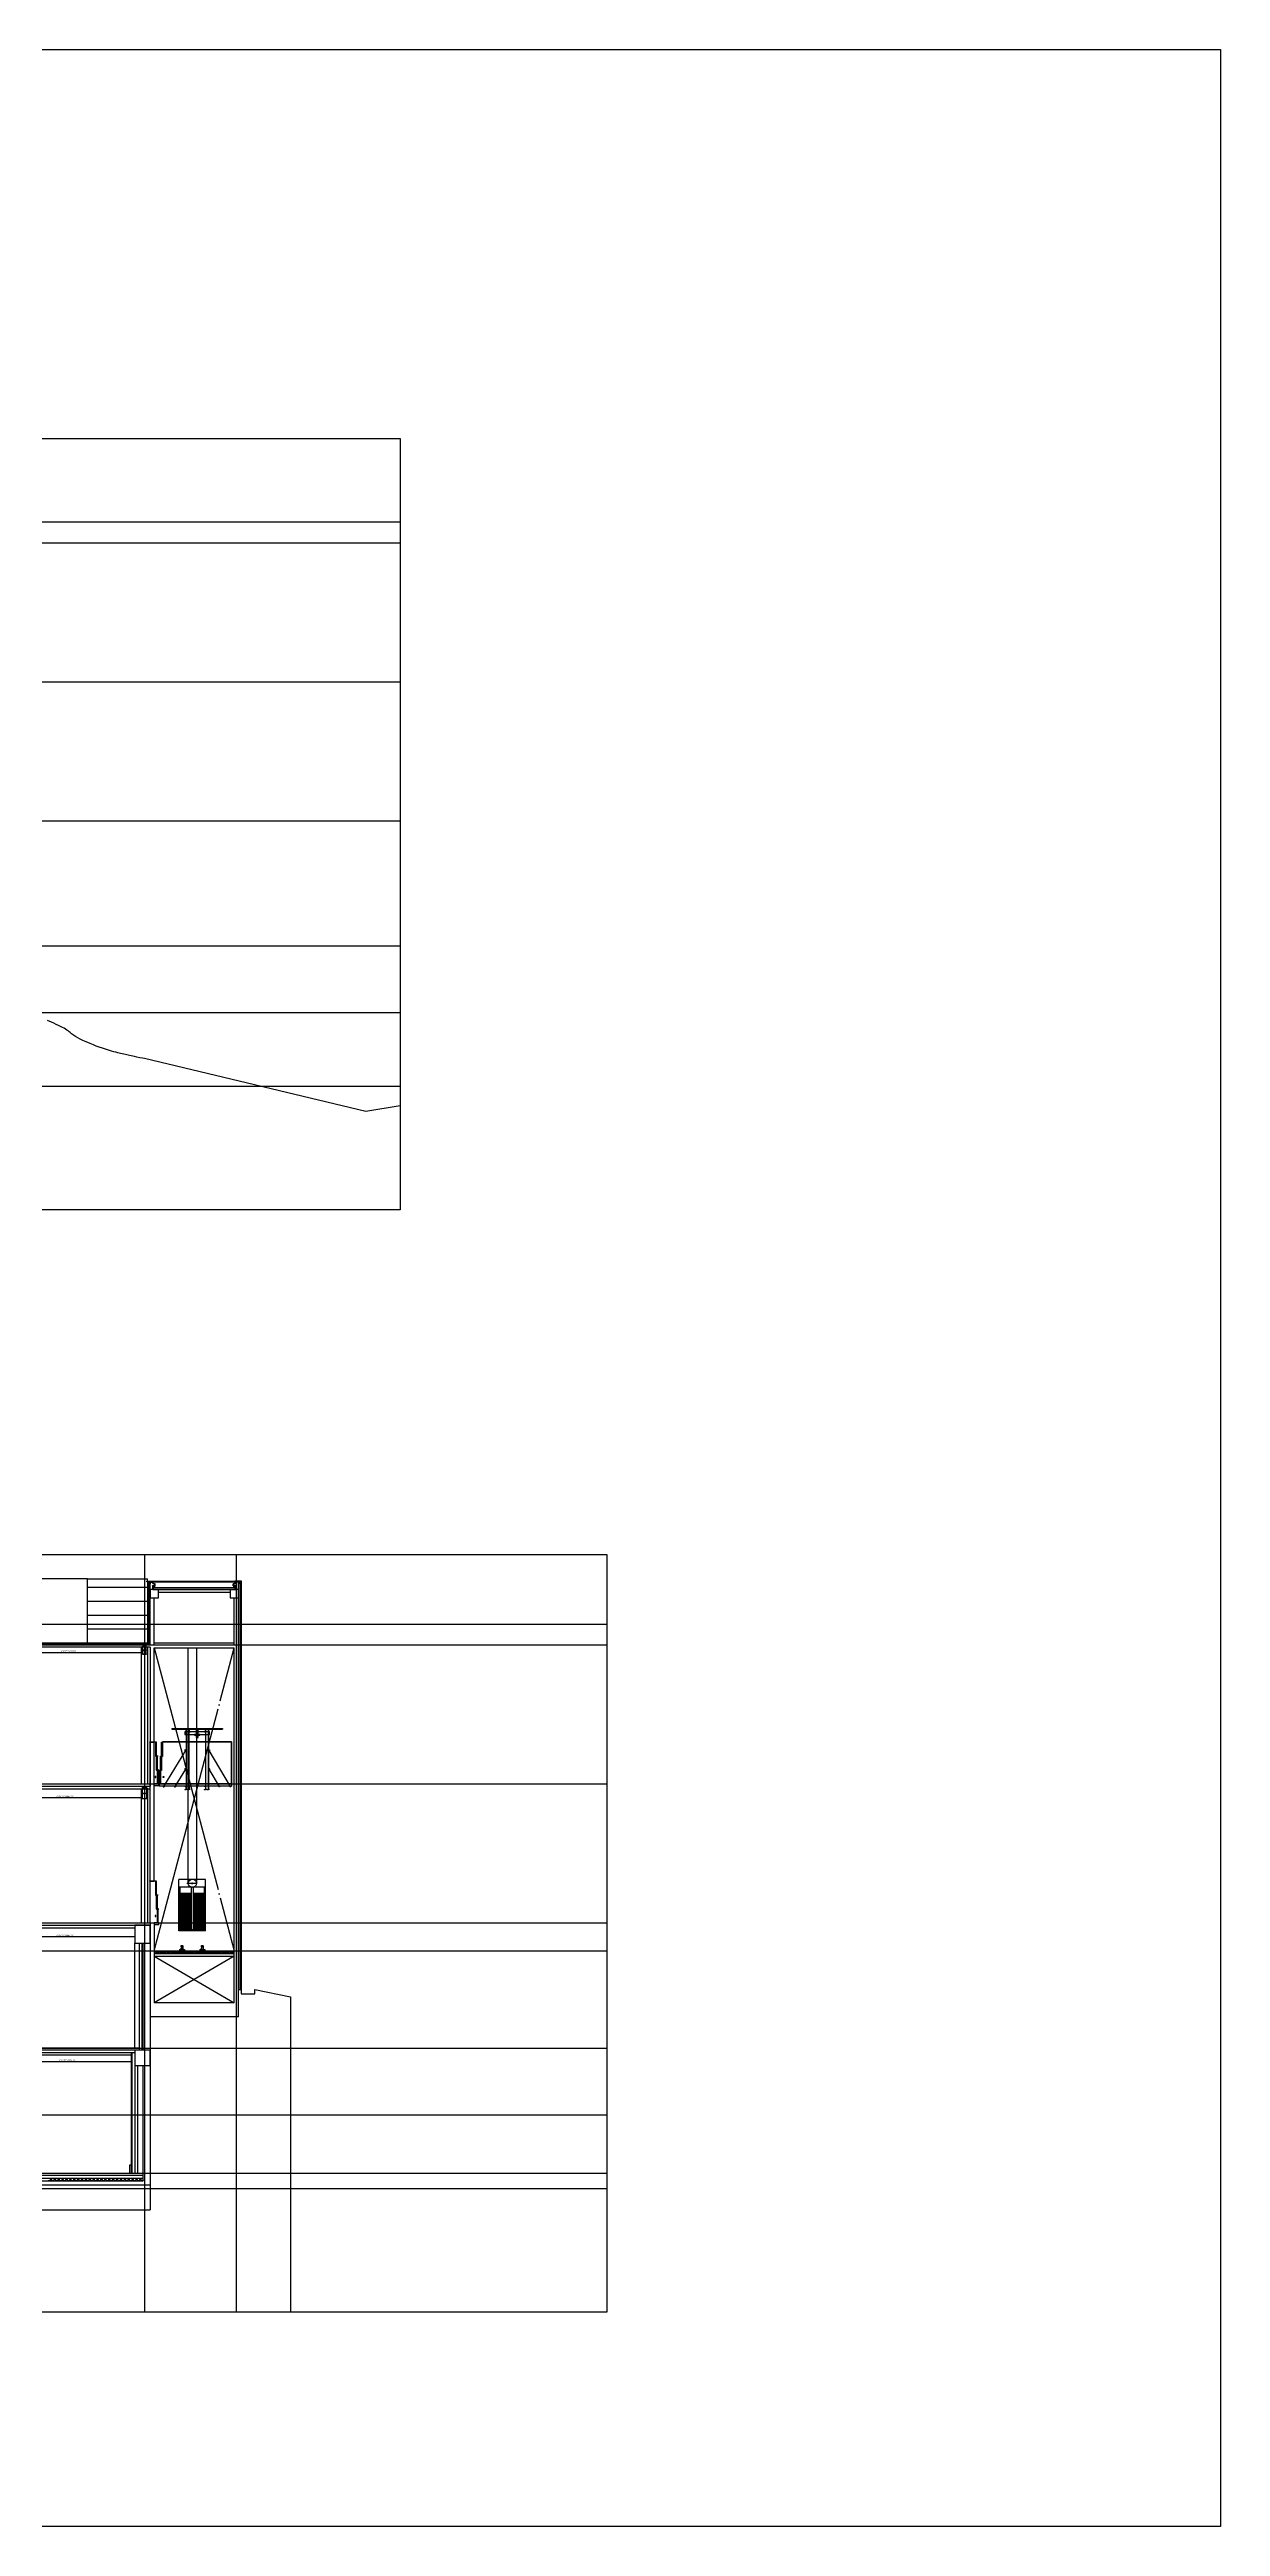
# Model space of a CAD drawing. Header units: millimetres. Extents: x -39468 to 212532, y -94717 to 83483.
# Drawn here: x 128282 to 212532, y -94717 to 83483 of the extents above; entities that cross this region are included whole.
import ezdxf
from ezdxf.enums import TextEntityAlignment as Align

# ---------------------------------------------------------------- set-up
doc = ezdxf.new("R2010")
doc.units = ezdxf.units.MM
doc.header["$LTSCALE"] = 300
doc.header["$MEASUREMENT"] = 0
for name, pattern in [('AF_xref_CORE 단면_REV_01$0$CEN', [62, 60, -1, 0, -1]), ('AF_xref_CORE 단면_REV_01$0$CENTER', [2, 1.25, -0.25, 0.25, -0.25]), ('HID', [2, 1.1, -0.9]), ('주단면도-1$0$CEN', [62, 60, -1, 0, -1]), ('주단면도-1$0$HID', [2, 1.1, -0.9]), ('주단면도-1$0$STD_CENTER', [66, 60, -2, 2, -2])]:
    doc.linetypes.add(name, pattern=pattern)
doc.layers.get('0').update_dxf_attribs({"linetype": 'CONTINUOUS'})
for name, color, linetype in [('##좌굴방지', 6, 'CONTINUOUS'), ('7FIN', 5, 'CONTINUOUS'), ('A-FLOR-ROOF-FIN', 6, 'CONTINUOUS'), ('A-ST-CONC', 2, 'CONTINUOUS'), ('A-WALL-MASN', 3, 'CONTINUOUS'), ('AA-FIN2', 6, 'CONTINUOUS'), ('AF_xref_CORE 단면_REV_01$0$CEN', 1, 'AF_xref_CORE 단면_REV_01$0$CEN'), ('AF_xref_CORE 단면_REV_01$0$EL6', 9, 'CONTINUOUS'), ('AF_xref_CORE 단면_REV_01$0$RCE', 1, 'AF_xref_CORE 단면_REV_01$0$CENTER'), ('AF_xref_CORE 단면_REV_01$0$STL', 7, 'CONTINUOUS'), ('BW', 3, 'CONTINUOUS'), ('ELC', 9, 'CONTINUOUS'), ('ELE8', 8, 'CONTINUOUS'), ('FIN', 5, 'CONTINUOUS'), ('FIN-4', 4, 'CONTINUOUS'), ('HH', 9, 'CONTINUOUS'), ('HID', 7, 'HID'), ('out-fin', 6, 'CONTINUOUS'), ('갈바륨 V-115', 141, 'CONTINUOUS'), ('저온단열', 160, 'CONTINUOUS'), ('주단면도-1$0$254', 254, 'CONTINUOUS'), ('주단면도-1$0$A-FIN-TYP1', 6, 'CONTINUOUS'), ('주단면도-1$0$A-FLOR-GW', 6, 'CONTINUOUS'), ('주단면도-1$0$A-FLOR-OPEN-BELO', 6, '주단면도-1$0$CEN'), ('주단면도-1$0$A-SECT-ELEV', 8, 'CONTINUOUS'), ('주단면도-1$0$A-ST-AXIS-CEN', 252, '주단면도-1$0$STD_CENTER'), ('주단면도-1$0$A-ST-CONC', 2, 'CONTINUOUS'), ('주단면도-1$0$A-WALL-MASN', 3, 'CONTINUOUS'), ('주단면도-1$0$HID', 7, '주단면도-1$0$HID'), ('주단면도-1$0$저온단열', 160, 'CONTINUOUS'), ('충돌방지대 IN', 4, 'CONTINUOUS')]:
    doc.layers.add(name, color=color, linetype=linetype)
doc.layers.add('A-ELEV-LIN2', color=7, linetype='CONTINUOUS', lineweight=25)
doc.layers.add('A-XXXX-NPLT', color=144, linetype='CONTINUOUS', lineweight=15, plot=False)
doc.layers.add('Defpoint', color=161, linetype='CONTINUOUS', plot=False)
doc.layers.add('주단면도-1$0$Defpoint', color=161, linetype='CONTINUOUS', plot=False)
doc.styles.get("Standard").update_dxf_attribs({"font": 'NanumGothicBold.ttf'})
doc.styles.add('맑은고딕', font='malgun.ttf')
pattern_1 = [(45, (-44581.6069, -4188.5902), (-0.25, 0.25), [])]
pattern_2 = [(45, (-39266.6069, -1604.5902), (-0.25, 0.25), [])]

# ---------------------------------------------------------------- blocks, each defined once
blk = doc.blocks.new('AF_xref_CORE 단면_REV_01$0$PU')
for p, q in [((41592, 33884), (41602, 33894)), ((41592, 33884), (41592, 33826)), ((41717, 33884), (41592, 33884)), ((41707, 33894), (41602, 33894)), ((41717, 33884), (41707, 33894)), ((41717, 33826), (41717, 33884)), ((41592, 33826), (41717, 33826)), ((41600, 33813), (41592, 33826)), ((41592, 33804), (41599, 33809)), ((41592, 33804), (41717, 33804)), ((41592, 33804), (41592, 33794)), ((41592, 33794), (41717, 33794)), ((41708, 33813), (41717, 33826)), ((41717, 33804), (41709, 33809)), ((41717, 33794), (41717, 33804))]:
    blk.add_line(p, q)
for centre, start, end in [((41598, 33811), 304.99202, 33.69007), ((41711, 33811), 146.30993, 235.00798)]:
    blk.add_arc(centre, 3, start, end)
blk = doc.blocks.new('G$C5E14AC80')
at = {"layer": 'AF_xref_CORE 단면_REV_01$0$EL6'}
for p, q in [((0, 100), (370, 100)), ((0, 100), (0, 0)), ((100, 165), (135, 165)), ((100, 10), (100, 165)), ((100, 10), (122, 10)), ((122, 97), (122, 0)), ((122, 97), (135, 97)), ((122, 71), (248, 71)), ((122, 71), (122, 65)), ((122, 65), (248, 65)), ((122, 65), (248, 65)), ((248, 65), (122, 65)), ((124, 0), (122, 0)), ((128, 53), (128, 5)), ((128, 10), (242, 10)), ((134, 59), (236, 59)), ((135, 363), (135, 71)), ((235, 363), (235, 71)), ((235, 165), (270, 165)), ((235, 97), (248, 97)), ((242, 53), (242, 5)), ((248, 0), (246, 0)), ((248, 97), (248, 0)), ((248, 71), (248, 65)), ((248, 10), (270, 10)), ((270, 10), (270, 165)), ((370, 100), (370, 0)), ((1459, 100), (1829, 100)), ((1459, 100), (1459, 0)), ((1559, 165), (1594, 165)), ((1559, 10), (1559, 165)), ((1559, 10), (1582, 10)), ((1582, 97), (1594, 97)), ((1582, 97), (1582, 0)), ((1582, 71), (1582, 65)), ((1582, 71), (1707, 71)), ((1707, 65), (1582, 65)), ((1582, 65), (1707, 65)), ((1582, 65), (1707, 65)), ((1583, 0), (1582, 0)), ((1588, 53), (1588, 5)), ((1588, 10), (1701, 10)), ((1594, 363), (1594, 71)), ((1594, 59), (1695, 59)), ((1694, 363), (1694, 71)), ((1694, 165), (1729, 165)), ((1694, 97), (1707, 97)), ((1701, 53), (1701, 5)), ((1707, 0), (1706, 0)), ((1707, 97), (1707, 0)), ((1707, 71), (1707, 65)), ((1707, 10), (1729, 10)), ((1729, 10), (1729, 165)), ((1829, 100), (1829, 0))]:
    blk.add_line(p, q, dxfattribs=at)
for centre, radius, start, end in [((124, 5), 5, 270, 0), ((134, 53), 6, 90, 180), ((236, 53), 6, 0, 90), ((246, 5), 5, 180, 270), ((1583, 5), 5, 270, 0), ((1594, 53), 6, 90, 180), ((1695, 53), 6, 0, 90), ((1706, 5), 5, 180, 270)]:
    blk.add_arc(centre, radius, start, end, dxfattribs=at)
at = {"layer": 'AF_xref_CORE 단면_REV_01$0$EL6', "xscale": -1}
for p in [(41839, -33525), (43298, -33525)]:
    blk.add_blockref('AF_xref_CORE 단면_REV_01$0$PU', p, dxfattribs=at)
blk = doc.blocks.new('G$CF1F411F2')
at = {"layer": 'AF_xref_CORE 단면_REV_01$0$EL6', "linetype": 'Continuous', "ltscale": 3}
for p, q in [((668, 3425), (668, 20376)), ((1268, 20376), (1268, 3425))]:
    blk.add_line(p, q, dxfattribs=at)
at = {"layer": 'AF_xref_CORE 단면_REV_01$0$EL6'}
for p, q in [((0, 0), (0, 3700)), ((1921, 3700), (0, 3700)), ((1921, 0), (1921, 3700)), ((968, 3150), (0, 3150)), ((75, 75), (75, 3150)), ((893, 2695), (75, 2695)), ((893, 2615), (75, 2615)), ((893, 2615), (75, 2615)), ((893, 2535), (75, 2535)), ((893, 2455), (75, 2455)), ((893, 2375), (75, 2375)), ((893, 2295), (75, 2295)), ((893, 2215), (75, 2215)), ((893, 2215), (75, 2215)), ((893, 2135), (75, 2135)), ((893, 2055), (75, 2055)), ((893, 1975), (75, 1975)), ((893, 1895), (75, 1895)), ((893, 1815), (75, 1815)), ((893, 1815), (75, 1815)), ((893, 75), (893, 3150)), ((1921, 3150), (968, 3150)), ((1043, 75), (1043, 3150)), ((1846, 2695), (1043, 2695)), ((1846, 2615), (1043, 2615)), ((1846, 2615), (1043, 2615)), ((1846, 2535), (1043, 2535)), ((1846, 2455), (1043, 2455)), ((1846, 2375), (1043, 2375)), ((1846, 2295), (1043, 2295)), ((1846, 2215), (1043, 2215)), ((1846, 2215), (1043, 2215)), ((1846, 2135), (1043, 2135)), ((1846, 2055), (1043, 2055)), ((1846, 1975), (1043, 1975)), ((1846, 1895), (1043, 1895)), ((1846, 1815), (1043, 1815)), ((1846, 1815), (1043, 1815)), ((1846, 75), (1846, 3150)), ((968, 75), (0, 75)), ((968, 0), (0, 0)), ((893, 1735), (75, 1735)), ((893, 1655), (75, 1655)), ((893, 1575), (75, 1575)), ((893, 1495), (75, 1495)), ((893, 1495), (75, 1495)), ((893, 1415), (75, 1415)), ((893, 1335), (75, 1335)), ((893, 1255), (75, 1255)), ((893, 1175), (75, 1175)), ((893, 1095), (75, 1095)), ((893, 1095), (75, 1095)), ((893, 1015), (75, 1015)), ((893, 935), (75, 935)), ((893, 855), (75, 855)), ((893, 775), (75, 775)), ((893, 715), (75, 715)), ((893, 635), (75, 635)), ((893, 555), (75, 555)), ((893, 555), (75, 555)), ((893, 475), (75, 475)), ((893, 395), (75, 395)), ((893, 315), (75, 315)), ((893, 235), (75, 235)), ((893, 155), (75, 155)), ((1921, 75), (968, 75)), ((1921, 0), (968, 0)), ((1846, 1735), (1043, 1735)), ((1846, 1655), (1043, 1655)), ((1846, 1575), (1043, 1575)), ((1846, 1495), (1043, 1495)), ((1846, 1415), (1043, 1415)), ((1846, 1415), (1043, 1415)), ((1846, 1335), (1043, 1335)), ((1846, 1255), (1043, 1255)), ((1846, 1175), (1043, 1175)), ((1846, 1095), (1043, 1095)), ((1846, 1015), (1043, 1015)), ((1846, 1015), (1043, 1015)), ((1846, 935), (1043, 935)), ((1846, 855), (1043, 855)), ((1846, 775), (1043, 775)), ((1846, 715), (1043, 715)), ((1846, 635), (1043, 635)), ((1846, 555), (1043, 555)), ((1846, 555), (1043, 555)), ((1846, 475), (1043, 475)), ((1846, 395), (1043, 395)), ((1846, 315), (1043, 315)), ((1846, 235), (1043, 235)), ((1846, 155), (1043, 155))]:
    blk.add_line(p, q, dxfattribs=at)
at = {"layer": 'AF_xref_CORE 단면_REV_01$0$EL6', "ltscale": 100}
blk.add_line((1318, 3425), (578, 3425), dxfattribs=at)
blk.add_line((1318, 3425), (578, 3425), dxfattribs=at)
at = {"layer": 'AF_xref_CORE 단면_REV_01$0$EL6'}
for centre, radius in [((968, 3425), 300), ((948, 3425), 42.5)]:
    blk.add_circle(centre, radius, dxfattribs=at)
blk = doc.blocks.new('AF_xref_CORE 단면_REV_01$0$면화물용ELEV._입')
at = {"layer": 'AF_xref_CORE 단면_REV_01$0$EL6'}
for p, q in [((-4866, 4150), (-1213, 4150)), ((-4866, 4150), (-4866, 4100)), ((-4866, 4100), (-1213, 4100)), ((-3835, 4100), (-3835, -250)), ((-3829, 4100), (-3829, -250)), ((-3631, 4100), (-3631, -250)), ((-3625, 4100), (-3625, -250)), ((-2435, 4100), (-2435, -250)), ((-2429, 4100), (-2429, -250)), ((-2231, 4100), (-2231, -250)), ((-2225, 4100), (-2225, -250)), ((-1213, 4150), (-1213, 4100)), ((-5608, 2129), (-5530, 2129)), ((-5608, 2129), (-5608, 1125)), ((-566, 3180), (-5530, 3180)), ((-5530, 3180), (-5530, 2129)), ((-596, 3150), (-5530, 3150)), ((-3875, 2558), (-5449, -35)), ((-3900, 2608), (-3910, 2598)), ((-3910, 2598), (-3910, 2518)), ((-3910, 2518), (-3900, 2508)), ((-3900, 2608), (-3835, 2608)), ((-3900, 2508), (-3835, 2508)), ((-3893, 2558), (-3857, 2558)), ((-3875, 2577), (-3875, 2537)), ((-2160, 2608), (-2225, 2608)), ((-2160, 2508), (-2225, 2508)), ((-2167, 2558), (-2203, 2558)), ((-2185, 2577), (-2185, 2537)), ((-2185, 2557), (-648, -35)), ((-2160, 2608), (-2150, 2598)), ((-2150, 2518), (-2160, 2508)), ((-2150, 2598), (-2150, 2518)), ((-596, 3180), (-596, 150)), ((-566, 3180), (-566, 0)), ((-566, 150), (-5760, 150)), ((-5760, 150), (-5760, 0)), ((-5760, 150), (-5760, 0)), ((-566, 0), (-5760, 0)), ((-5671, 1125), (-5671, 150)), ((-5608, 1125), (-5671, 1125)), ((-5480, 0), (-5480, -60)), ((-5416, 0), (-5416, -60)), ((-4666, 0), (-4666, -60)), ((-3875, 1207), (-4635, -35)), ((-4602, 0), (-4602, -60)), ((-3925, 0), (-3835, 0)), ((-3925, 0), (-3925, -2)), ((-3900, 1258), (-3910, 1248)), ((-3910, 1248), (-3910, 1168)), ((-3910, 1168), (-3900, 1158)), ((-3900, 1258), (-3835, 1258)), ((-3900, 1158), (-3835, 1158)), ((-3893, 1208), (-3857, 1208)), ((-3875, 1227), (-3875, 1187)), ((-3835, 0), (-3835, -250)), ((-3625, 0), (-3625, -250)), ((-3535, 0), (-3625, 0)), ((-3535, 0), (-3535, -2)), ((-2160, 1258), (-2225, 1258)), ((-2160, 1158), (-2225, 1158)), ((-2167, 1208), (-2203, 1208)), ((-2185, 1227), (-2185, 1187)), ((-2185, 1208), (-1448, -35)), ((-2160, 1258), (-2150, 1248)), ((-2150, 1168), (-2160, 1158)), ((-2150, 1248), (-2150, 1168)), ((-1481, 0), (-1481, -60)), ((-1417, 0), (-1417, -60)), ((-681, 0), (-681, -60)), ((-617, 0), (-617, -60)), ((-5480, -60), (-5416, -60)), ((-5469, -35), (-5432, -35)), ((-5449, -14), (-5449, -50)), ((-4666, -60), (-4602, -60)), ((-4655, -35), (-4618, -35)), ((-4635, -14), (-4635, -50)), ((-3925, -248), (-3925, -250)), ((-3925, -250), (-3835, -250)), ((-3920, -8), (-3855, -13)), ((-3920, -242), (-3855, -237)), ((-3844, -25), (-3844, -225)), ((-3730, -250), (-3835, -250)), ((-3730, -250), (-3625, -250)), ((-3535, -250), (-3625, -250)), ((-3615, -25), (-3615, -225)), ((-3540, -8), (-3605, -13)), ((-3540, -242), (-3605, -237)), ((-3535, -248), (-3535, -250)), ((-2525, 0), (-2435, 0)), ((-2525, 0), (-2525, -2)), ((-2525, -248), (-2525, -250)), ((-2525, -250), (-2435, -250)), ((-2520, -8), (-2455, -13)), ((-2520, -242), (-2455, -237)), ((-2444, -25), (-2444, -225)), ((-2435, 0), (-2435, -250)), ((-2330, -250), (-2435, -250)), ((-2330, -250), (-2225, -250)), ((-2225, 0), (-2225, -250)), ((-2135, 0), (-2225, 0)), ((-2135, -250), (-2225, -250)), ((-2215, -25), (-2215, -225)), ((-2140, -8), (-2205, -13)), ((-2140, -242), (-2205, -237)), ((-2135, 0), (-2135, -2)), ((-2135, -248), (-2135, -250)), ((-1417, -60), (-1481, -60)), ((-1428, -35), (-1465, -35)), ((-1448, -14), (-1448, -50)), ((-617, -60), (-681, -60)), ((-628, -35), (-665, -35)), ((-648, -14), (-648, -50))]:
    blk.add_line(p, q, dxfattribs=at)
for points in [[(-3915, 3900), (-3835, 3900), (-3835, 4100), (-3915, 4100), (-3915, 4098, 0.3888787), (-3910, 4092), (-3855, 4087, -0.3888787), (-3844, 4075), (-3844, 3925, -0.3888787), (-3855, 3913), (-3910, 3908, 0.3888787), (-3915, 3902)], [(-3545, 3900), (-3625, 3900), (-3625, 4100), (-3545, 4100), (-3545, 4098, -0.3888787), (-3550, 4092), (-3605, 4087, 0.3888787), (-3615, 4075), (-3615, 3925, 0.3888787), (-3605, 3913), (-3550, 3908, -0.3888787), (-3545, 3902)], [(-2515, 3900), (-2435, 3900), (-2435, 4100), (-2515, 4100), (-2515, 4098, 0.3888787), (-2510, 4092), (-2455, 4087, -0.3888787), (-2444, 4075), (-2444, 3925, -0.3888787), (-2455, 3913), (-2510, 3908, 0.3888787), (-2515, 3902)], [(-2145, 3900), (-2225, 3900), (-2225, 4100), (-2145, 4100), (-2145, 4098, -0.3888787), (-2150, 4092), (-2205, 4087, 0.3888787), (-2215, 4075), (-2215, 3925, 0.3888787), (-2205, 3913), (-2150, 3908, -0.3888787), (-2145, 3902)]]:
    blk.add_lwpolyline(points, format="xyb", close=True, dxfattribs=at)
for points in [[(-3915, 3900), (-3915, 3700), (-2145, 3700), (-2145, 3900)], [(-3217, 3700), (-3217, 3671), (-2847, 3671), (-2847, 3700)], [(-3105, 4020), (-3105, 3480), (-2955, 3480), (-2955, 4020)], [(-5618, 2139), (-5618, 1135), (-5668, 1135), (-5668, 2139)], [(-5540, 3160), (-5540, 2139), (-5590, 2139), (-5590, 3160)], [(-5681, 1145), (-5681, 170), (-5731, 170), (-5731, 1145)], [(-5434, 685), (-5434, 615), (-5478, 615), (-5478, 685)]]:
    blk.add_lwpolyline(points, close=True, dxfattribs=at)
for centre, radius, start, end in [((-3919, -2), 6, 180, 265), ((-3919, -248), 6, 95, 180), ((-3856, -25), 12, 0, 85), ((-3856, -225), 12, 275, 0), ((-3603, -25), 12, 95, 180), ((-3603, -225), 12, 180, 265), ((-3541, -2), 6, 275, 0), ((-3541, -248), 6, 0, 85), ((-2519, -2), 6, 180, 265), ((-2519, -248), 6, 95, 180), ((-2456, -25), 12, 0, 85), ((-2456, -225), 12, 275, 0), ((-2203, -25), 12, 95, 180), ((-2203, -225), 12, 180, 265), ((-2141, -2), 6, 275, 0), ((-2141, -248), 6, 0, 85)]:
    blk.add_arc(centre, radius, start, end, dxfattribs=at)
blk = doc.blocks.new('AF_xref_CORE 단면_REV_01$0$화물용ELEV.DOOR')
at = {"layer": 'AF_xref_CORE 단면_REV_01$0$CEN'}
for p, q in [((-579, -800), (-381, -800)), ((-620, -1800), (-423, -1800))]:
    blk.add_line(p, q, dxfattribs=at)
at = {"layer": 'AF_xref_CORE 단면_REV_01$0$EL6'}
blk.add_lwpolyline([(-371, -2266), (-371, -2335), (-415, -2335), (-415, -2266)], close=True, dxfattribs=at)
at = {"layer": 'AF_xref_CORE 단면_REV_01$0$STL'}
for p, q in [((-460, -812), (-460, 210)), ((-460, 210), (-408, 210)), ((-408, -812), (-408, 210)), ((-400, 230), (-400, 200)), ((-360, 230), (-400, 230)), ((-400, 200), (20, 200)), ((-400, -822), (-400, 200)), ((-20, 230), (20, 230)), ((20, 200), (20, 230)), ((20, 200), (20, -2800)), ((-520, -1816), (-520, -775)), ((-468, -775), (-520, -775)), ((-468, -1816), (-468, -775)), ((-460, -812), (-408, -812)), ((-460, -822), (-460, -1825)), ((-460, -822), (-400, -822)), ((-620, -2800), (-300, -2800)), ((-620, -2925), (-620, -2800)), ((-620, -2925), (-300, -2925)), ((-580, -2800), (-580, -1785)), ((-580, -1785), (-528, -1785)), ((-528, -2800), (-528, -1785)), ((-520, -1816), (-468, -1816)), ((-520, -1825), (-520, -2800)), ((-520, -1825), (-460, -1825))]:
    blk.add_line(p, q, dxfattribs=at)
blk = doc.blocks.new('G$C14E84735')
h = blk.add_hatch()
h.set_pattern_fill('ANSI31', color=252, scale=0.1, angle=45, style=0)
h.set_pattern_definition(pattern_1)
h.paths.add_polyline_path([(84, 701), (84, 751), (90, 751), (90, 701)])
h = blk.add_hatch()
h.set_pattern_fill('ANSI31', color=252, scale=0.1, angle=45, style=0)
h.set_pattern_definition(pattern_1)
h.paths.add_polyline_path([(219, 816), (269, 816), (269, 810), (219, 810)])
h = blk.add_hatch()
h.set_pattern_fill('ANSI31', color=252, scale=0.1, angle=45, style=0)
h.set_pattern_definition(pattern_1)
h.paths.add_polyline_path([(404, 701), (404, 751), (398, 751), (398, 701)])
at = {"layer": '##좌굴방지'}
for points in [[(398, 362), (90, 362), (90, 356), (150, 356), (150, 362)], [(98, 362), (98, 402), (390, 402), (390, 362)], [(398, 362), (398, 356), (338, 356), (338, 362)]]:
    blk.add_lwpolyline(points, dxfattribs=at)
at = {"color": 2, "linetype": 'Continuous'}
for p, q in [((0, 706), (72, 706)), ((0, 706), (0, 700)), ((0, 700), (72, 700)), ((84, 701), (84, 795)), ((84, 701), (90, 701)), ((84, 24), (84, 688)), ((90, 701), (90, 795)), ((90, 24), (90, 688)), ((102, 12), (164, 12)), ((102, 6), (164, 6)), ((105, 816), (383, 816)), ((105, 810), (383, 810)), ((164, 6), (164, 12)), ((386, 12), (324, 12)), ((324, 6), (324, 12)), ((386, 6), (324, 6)), ((398, 701), (398, 795)), ((404, 701), (398, 701)), ((398, 24), (398, 688)), ((404, 701), (404, 795)), ((404, 24), (404, 688)), ((488, 706), (416, 706)), ((488, 700), (416, 700)), ((488, 706), (488, 700))]:
    blk.add_line(p, q, dxfattribs=at)
at = {"color": 3, "linetype": 'Continuous'}
for p, q in [((69, 6), (419, 6)), ((69, 6), (69, 0)), ((69, 0), (419, 0)), ((109, 816), (109, 841)), ((109, 841), (379, 841)), ((109, 816), (379, 816)), ((379, 816), (379, 841)), ((419, 6), (419, 0))]:
    blk.add_line(p, q, dxfattribs=at)
at = {"color": 2, "linetype": 'Continuous'}
for centre, radius, start, end in [((72, 688), 18, 0, 90), ((72, 688), 12, 0, 90), ((105, 795), 21, 90, 180), ((102, 24), 18, 180, 270), ((105, 795), 15, 90, 180), ((102, 24), 12, 180, 270), ((383, 795), 21, 0, 90), ((383, 795), 15, 0, 90), ((386, 24), 18, 270, 0), ((386, 24), 12, 270, 0), ((416, 688), 18, 90, 180), ((416, 688), 12, 90, 180)]:
    blk.add_arc(centre, radius, start, end, dxfattribs=at)
at = {"layer": 'Defpoint', "linetype": 'Continuous'}
for s, p in [('AG12 (3,4)', (102, 79)), ('320 X 906', (102, 39))]:
    blk.add_text(s, height=30, dxfattribs=at).set_placement(p, align=Align.MIDDLE_LEFT)
blk = doc.blocks.new('G$C0162B642')
h = blk.add_hatch()
h.set_pattern_fill('ANSI31', color=252, scale=0.1, angle=45, style=0)
h.set_pattern_definition(pattern_2)
h.paths.add_polyline_path([(74, 500), (74, 535), (80, 535), (80, 500)])
h = blk.add_hatch()
h.set_pattern_fill('ANSI31', color=252, scale=0.1, angle=45, style=0)
h.set_pattern_definition(pattern_2)
h.paths.add_polyline_path([(174, 581), (224, 581), (224, 575), (174, 575)])
h = blk.add_hatch()
h.set_pattern_fill('ANSI31', color=252, scale=0.1, angle=45, style=0)
h.set_pattern_definition(pattern_2)
h.paths.add_polyline_path([(324, 500), (324, 535), (318, 535), (318, 500)])
at = {"layer": '##좌굴방지'}
for points in [[(318, 259), (80, 259), (80, 253), (140, 253), (140, 259)], [(88, 259), (88, 299), (310, 299), (310, 259)], [(318, 259), (318, 253), (258, 253), (258, 259)]]:
    blk.add_lwpolyline(points, dxfattribs=at)
at = {"color": 2, "linetype": 'Continuous'}
for p, q in [((0, 506), (60, 506)), ((0, 506), (0, 500)), ((0, 500), (60, 500)), ((74, 500), (74, 560)), ((74, 500), (80, 500)), ((74, 26), (74, 486)), ((80, 500), (80, 560)), ((80, 26), (80, 486)), ((94, 12), (154, 12)), ((94, 6), (154, 6)), ((95, 581), (303, 581)), ((95, 575), (303, 575)), ((154, 6), (154, 12)), ((304, 12), (244, 12)), ((244, 6), (244, 12)), ((304, 6), (244, 6)), ((318, 500), (318, 560)), ((324, 500), (318, 500)), ((318, 26), (318, 486)), ((324, 500), (324, 560)), ((324, 26), (324, 486)), ((398, 506), (338, 506)), ((398, 500), (338, 500)), ((398, 506), (398, 500))]:
    blk.add_line(p, q, dxfattribs=at)
at = {"color": 3, "linetype": 'Continuous'}
for p, q in [((59, 6), (339, 6)), ((59, 6), (59, 0)), ((59, 0), (339, 0)), ((99, 581), (99, 590)), ((99, 590), (299, 590)), ((99, 581), (299, 581)), ((299, 581), (299, 590)), ((339, 6), (339, 0))]:
    blk.add_line(p, q, dxfattribs=at)
at = {"color": 2, "linetype": 'Continuous'}
for centre, radius, start, end in [((60, 486), 20, 0, 90), ((60, 486), 14, 0, 90), ((95, 560), 21, 90, 180), ((94, 26), 20, 180, 270), ((95, 560), 15, 90, 180), ((94, 26), 14, 180, 270), ((303, 560), 21, 0, 90), ((303, 560), 15, 0, 90), ((304, 26), 20, 270, 0), ((304, 26), 14, 270, 0), ((338, 486), 20, 90, 180), ((338, 486), 14, 90, 180)]:
    blk.add_arc(centre, radius, start, end, dxfattribs=at)
at = {"layer": 'Defpoint', "linetype": 'Continuous'}
for s, p in [('AG12 (R)', (94, 81)), ('250 X 656', (94, 41))]:
    blk.add_text(s, height=30, dxfattribs=at).set_placement(p, align=Align.MIDDLE_LEFT)

msp = doc.modelspace()

# ---------------------------------------------------------------- hatches: boundary and pattern name
at = {"layer": 'HH'}
h = msp.add_hatch(dxfattribs=at)
h.set_pattern_fill('ANSI37', color=256, scale=100, style=0)
h.set_pattern_definition([(45, (226071.793, -41539.456), (-8.8388348, 8.8388348), []), (135, (226071.793, -41539.456), (-8.8388348, -8.8388348), [])])
h.paths.add_polyline_path([(135718, -27017), (135685, -27017), (135685, -27043), (135718, -27076)])
h = msp.add_hatch(dxfattribs=at)
h.set_pattern_fill('ANSI37', color=256, scale=100, angle=180, style=0)
h.set_pattern_definition([(45, (229021.793, -41539.456), (-8.8388348, 8.8388348), []), (135, (229021.793, -41539.456), (-8.8388348, -8.8388348), [])])
h.paths.add_polyline_path([(141672, -27017), (141705, -27017), (141705, -27043), (141672, -27076)])

# ---------------------------------------------------------------- linework, layer by layer
for p, q in [((134891, -41298, 103000), (134891, -31448, 103000)), ((135349, -41298, 103000), (135349, -31448, 103000)), ((134891, -51298), (134891, -41648)), ((135349, -51298), (135349, -41648)), ((145628, -56607), (145628, -79298))]:
    msp.add_line(p, q)
msp.add_lwpolyline([(141870, -56098), (142070, -56098), (142070, -56398), (143045, -56398), (143045, -56098), (145628, -56607)])
at = {"layer": '7FIN'}
for points in [[(141254, -53378), (141161, -53378), (141122, -53493), (141014, -53493), (140975, -53378), (140881, -53378), (140842, -53493), (140734, -53493), (140695, -53378), (140601, -53378), (140562, -53493), (140454, -53493), (140415, -53378), (140321, -53378), (140282, -53493), (140174, -53493), (140135, -53378), (140041, -53378), (140002, -53493), (139894, -53493), (139855, -53378), (139761, -53378), (139722, -53493), (139614, -53493), (139575, -53378), (139481, -53378), (139442, -53493), (139334, -53493), (139295, -53378), (139201, -53378), (139162, -53493), (139054, -53493), (139015, -53378), (138921, -53378), (138882, -53493), (138774, -53493), (138735, -53378), (138641, -53378), (138602, -53493), (138494, -53493), (138455, -53378), (138361, -53378), (138322, -53493), (138214, -53493), (138175, -53378), (138081, -53378), (138042, -53493), (137934, -53493), (137895, -53378), (137801, -53378), (137762, -53493), (137654, -53493), (137615, -53378), (137521, -53378), (137482, -53493), (137374, -53493), (137335, -53378), (137241, -53378), (137202, -53493), (137094, -53493), (137055, -53378), (136961, -53378), (136922, -53493), (136814, -53493), (136775, -53378), (136681, -53378), (136642, -53493), (136534, -53493), (136495, -53378), (136401, -53378), (136362, -53493), (136254, -53493), (136215, -53378), (136121, -53378), (136082, -53493), (135974, -53493), (135935, -53378), (135841, -53378), (135820, -53440)], [(141254, -53383), (141165, -53383), (141126, -53498), (141010, -53498), (140971, -53383), (140885, -53383), (140846, -53498), (140730, -53498), (140691, -53383), (140605, -53383), (140566, -53498), (140450, -53498), (140411, -53383), (140325, -53383), (140286, -53498), (140170, -53498), (140131, -53383), (140045, -53383), (140006, -53498), (139890, -53498), (139851, -53383), (139765, -53383), (139726, -53498), (139610, -53498), (139571, -53383), (139485, -53383), (139446, -53498), (139330, -53498), (139291, -53383), (139205, -53383), (139166, -53498), (139050, -53498), (139011, -53383), (138925, -53383), (138886, -53498), (138770, -53498), (138731, -53383), (138645, -53383), (138606, -53498), (138490, -53498), (138451, -53383), (138365, -53383), (138326, -53498), (138210, -53498), (138171, -53383), (138085, -53383), (138046, -53498), (137930, -53498), (137891, -53383), (137805, -53383), (137766, -53498), (137650, -53498), (137611, -53383), (137525, -53383), (137486, -53498), (137370, -53498), (137331, -53383), (137245, -53383), (137206, -53498), (137090, -53498), (137051, -53383), (136965, -53383), (136926, -53498), (136810, -53498), (136771, -53383), (136685, -53383), (136646, -53498), (136530, -53498), (136491, -53383), (136405, -53383), (136366, -53498), (136250, -53498), (136211, -53383), (136125, -53383), (136086, -53498), (135970, -53498), (135931, -53383), (135845, -53383), (135820, -53456)], [(141570, -53481), (141535, -53378), (141441, -53378), (141402, -53493), (141294, -53493), (141255, -53378), (141161, -53378), (141120, -53498)], [(141570, -53498), (141531, -53383), (141445, -53383), (141406, -53498), (141290, -53498), (141251, -53383), (141165, -53383), (141126, -53498)], [(135020, -69848), (134905, -69848), (134865, -69733), (134780, -69733), (134740, -69848), (134625, -69848), (134585, -69733), (134500, -69733), (134460, -69848), (134345, -69848), (134305, -69733), (134220, -69733), (134180, -69848), (134065, -69848), (134025, -69733), (133940, -69733), (133900, -69848), (133785, -69848), (133745, -69733), (133660, -69733), (133620, -69848), (133505, -69848), (133465, -69733), (133380, -69733), (133340, -69848), (133225, -69848), (133185, -69733), (133100, -69733), (133060, -69848), (132945, -69848), (132905, -69733), (132820, -69733), (132780, -69848), (132665, -69848), (132625, -69733), (132540, -69733), (132500, -69848), (132385, -69848), (132345, -69733), (132260, -69733), (132220, -69848), (132105, -69848), (132065, -69733), (131980, -69733), (131940, -69848), (131825, -69848), (131785, -69733), (131700, -69733), (131660, -69848), (131545, -69848), (131505, -69733), (131420, -69733), (131380, -69848), (131265, -69848), (131225, -69733), (131140, -69733), (131100, -69848), (130985, -69848), (130945, -69733), (130860, -69733), (130820, -69848), (130705, -69848), (130665, -69733), (130580, -69733), (130540, -69848), (130425, -69848), (130385, -69733), (130300, -69733), (130260, -69848), (130145, -69848), (130105, -69733), (130020, -69733), (129980, -69848), (129865, -69848), (129825, -69733), (129740, -69733), (129700, -69848), (129585, -69848), (129545, -69733), (129460, -69733), (129420, -69848), (129305, -69848), (129265, -69733), (129180, -69733), (129140, -69848), (129025, -69848), (128985, -69733), (128900, -69733), (128860, -69848), (128745, -69848), (128705, -69733), (128620, -69733), (128580, -69848), (128465, -69848), (128425, -69733), (128340, -69733), (128300, -69848), (128185, -69848)], [(135020, -69832), (135016, -69843), (134909, -69843), (134869, -69728), (134776, -69728), (134736, -69843), (134629, -69843), (134589, -69728), (134496, -69728), (134456, -69843), (134349, -69843), (134309, -69728), (134216, -69728), (134176, -69843), (134069, -69843), (134029, -69728), (133936, -69728), (133896, -69843), (133789, -69843), (133749, -69728), (133656, -69728), (133616, -69843), (133509, -69843), (133469, -69728), (133376, -69728), (133336, -69843), (133229, -69843), (133189, -69728), (133096, -69728), (133056, -69843), (132949, -69843), (132909, -69728), (132816, -69728), (132776, -69843), (132669, -69843), (132629, -69728), (132536, -69728), (132496, -69843), (132389, -69843), (132349, -69728), (132256, -69728), (132216, -69843), (132109, -69843), (132069, -69728), (131976, -69728), (131936, -69843), (131829, -69843), (131789, -69728), (131696, -69728), (131656, -69843), (131549, -69843), (131509, -69728), (131416, -69728), (131376, -69843), (131269, -69843), (131229, -69728), (131136, -69728), (131096, -69843), (130989, -69843), (130949, -69728), (130856, -69728), (130816, -69843), (130709, -69843), (130669, -69728), (130576, -69728), (130536, -69843), (130429, -69843), (130389, -69728), (130296, -69728), (130256, -69843), (130149, -69843), (130109, -69728), (130016, -69728), (129976, -69843), (129869, -69843), (129829, -69728), (129736, -69728), (129696, -69843), (129589, -69843), (129549, -69728), (129456, -69728), (129416, -69843), (129309, -69843), (129269, -69728), (129176, -69728), (129136, -69843), (129029, -69843), (128989, -69728), (128896, -69728), (128856, -69843), (128749, -69843), (128709, -69728), (128616, -69728), (128576, -69843), (128469, -69843), (128429, -69728), (128336, -69728), (128296, -69843), (128189, -69843)]]:
    msp.add_lwpolyline(points, dxfattribs=at)
at = {"layer": 'A-ELEV-LIN2'}
for p, q in [((124374, -31848), (134891, -31848)), ((134891, -42298, 103000), (124399, -42298, 103000)), ((134420, -52298, 103000), (124424, -52298, 103000)), ((134420, -60298), (134420, -52748)), ((134170, -61298, 103000), (124609, -61298, 103000)), ((134170, -69298), (134170, -60648))]:
    msp.add_line(p, q, dxfattribs=at)
at = {"layer": 'A-FLOR-ROOF-FIN'}
for p, q in [((135740, -27265), (135740, -27167)), ((135740, -27168), (141650, -27168)), ((135740, -27265), (135740, -27168)), ((135764, -27288), (135740, -27265)), ((135764, -27288), (141627, -27288)), ((141627, -27288), (141650, -27265)), ((141650, -27265), (141650, -27167)), ((141650, -27265), (141650, -27168))]:
    msp.add_line(p, q, dxfattribs=at)
at = {"layer": 'A-ST-CONC'}
for p, q in [((135520, -26778), (135720, -26778)), ((135520, -31298), (135520, -26778)), ((135685, -27017), (135870, -27017)), ((135685, -27017), (135685, -27052)), ((135685, -27052), (135685, -27037)), ((135685, -27052), (135720, -27086)), ((135720, -26867), (135720, -26778)), ((135720, -26867), (135870, -26917)), ((135720, -27308), (135720, -27086)), ((135720, -27308), (141670, -27308)), ((135870, -27017), (135870, -26917)), ((136120, -27508), (141270, -27508)), ((141670, -26867), (141520, -26917)), ((141520, -27017), (141520, -26917)), ((141705, -27017), (141520, -27017)), ((141670, -26867), (141670, -26778)), ((141870, -26778), (141670, -26778)), ((141705, -27052), (141670, -27086)), ((141670, -27308), (141670, -27086)), ((141705, -27017), (141705, -27052)), ((141705, -27052), (141705, -27037)), ((135820, -53498), (138620, -53498))]:
    msp.add_line(p, q, dxfattribs=at)
for points in [[(135520, -27908), (136120, -27908), (136120, -27308), (135520, -27308)], [(141270, -27908), (141870, -27908), (141870, -27308), (141270, -27308)]]:
    msp.add_lwpolyline(points, close=True, dxfattribs=at)
at = {"layer": 'A-WALL-MASN'}
for p, q in [((135740, -27033), (135830, -27033)), ((135740, -27090), (135740, -27033)), ((135740, -27090), (135830, -27090)), ((135740, -27100), (135830, -27100)), ((135740, -27157), (135740, -27100)), ((135740, -27100), (135830, -27100)), ((135740, -27157), (135830, -27157)), ((135830, -27090), (135830, -27033)), ((141650, -27033), (141560, -27033)), ((141560, -27090), (141560, -27033)), ((141650, -27090), (141560, -27090)), ((141650, -27100), (141560, -27100)), ((141650, -27100), (141560, -27100)), ((141650, -27157), (141560, -27157)), ((141650, -27090), (141650, -27033)), ((141650, -27157), (141650, -27100))]:
    msp.add_line(p, q, dxfattribs=at)
at = {"layer": 'AA-FIN2'}
for p, q in [((135740, -27263), (135740, -27167)), ((141650, -27263), (141650, -27167))]:
    msp.add_line(p, q, dxfattribs=at)
for points in [[(135770, -26708), (135770, -26758), (135290, -26758), (135290, -26708)], [(141620, -26708), (141620, -26758), (142100, -26758), (142100, -26708)]]:
    msp.add_lwpolyline(points, close=True, dxfattribs=at)
at = {"layer": 'BW'}
for p, q in [((135830, -27157), (135830, -27100)), ((141560, -27157), (141560, -27100))]:
    msp.add_line(p, q, dxfattribs=at)
at = {"layer": 'ELC'}
for p, q in [((135718, -27076), (135718, -27017)), ((135718, -27076), (135718, -27017)), ((141672, -27076), (141672, -27017)), ((141672, -27076), (141672, -27017))]:
    msp.add_line(p, q, dxfattribs=at)
at = {"layer": 'ELE8', "color": 8}
for p, q in [((135770, -26708), (141620, -26708)), ((135770, -26758), (141620, -26758))]:
    msp.add_line(p, q, dxfattribs=at)
at = {"layer": 'FIN'}
for p, q in [((135720, -26778), (135740, -26778)), ((135740, -26853), (135740, -26778)), ((135740, -26853), (135890, -26903)), ((135850, -27037), (135890, -27037)), ((135850, -27168), (135850, -27037)), ((135890, -27037), (135890, -26903)), ((141650, -26853), (141500, -26903)), ((141500, -27037), (141500, -26903)), ((141540, -27037), (141500, -27037)), ((141540, -27168), (141540, -27037)), ((141650, -26853), (141650, -26778)), ((141670, -26778), (141650, -26778))]:
    msp.add_line(p, q, dxfattribs=at)
at = {"layer": 'FIN-4'}
for p, q in [((135820, -53298), (141570, -53298)), ((135820, -53378), (141570, -53378))]:
    msp.add_line(p, q, dxfattribs=at)
at = {"layer": 'HH'}
for p, q in [((135758, -27308), (135720, -27270)), ((141632, -27308), (141670, -27270))]:
    msp.add_line(p, q, dxfattribs=at)
at = {"layer": 'HID', "color": 8}
for p, q in [((135728, -27086), (135685, -27043)), ((135728, -27086), (135728, -27267)), ((135759, -27298), (135728, -27267)), ((135759, -27298), (141631, -27298)), ((141631, -27298), (141662, -27267)), ((141662, -27086), (141705, -27043)), ((141662, -27086), (141662, -27267)), ((137670, -53483), (141555, -53483)), ((137670, -53498), (137670, -53483))]:
    msp.add_line(p, q, dxfattribs=at)
at = {"layer": 'out-fin'}
for p, q in [((135320, -26758), (135331, -26758)), ((135320, -26758), (135331, -26758)), ((135320, -26765), (135420, -26765)), ((135331, -26743), (135339, -26743)), ((135331, -26758), (135331, -26743)), ((135331, -26759), (135439, -26759)), ((135331, -26759), (135331, -26764)), ((135331, -26764), (135434, -26764)), ((135333, -26749), (135337, -26749)), ((135333, -26749), (135333, -26759)), ((135337, -26749), (135337, -26759)), ((135339, -26743), (135339, -26758)), ((135434, -26844), (135434, -26764)), ((135434, -26844), (135520, -26844)), ((135439, -26759), (135439, -26839)), ((135439, -26839), (135515, -26839)), ((135490, -26844), (135490, -26847)), ((135492, -26849), (135515, -26849)), ((135497, -26833), (135510, -26833)), ((135497, -26833), (135497, -26839)), ((135497, -26855), (135497, -26849)), ((135497, -26855), (135510, -26855)), ((135499, -26833), (135499, -26839)), ((135499, -26855), (135499, -26849)), ((135500, -26827), (135507, -26827)), ((135500, -26827), (135500, -26833)), ((135500, -26861), (135500, -26855)), ((135500, -26861), (135507, -26861)), ((135501, -26877), (135501, -26869)), ((135501, -26869), (135507, -26869)), ((135507, -26877), (135501, -26877)), ((135507, -26827), (135507, -26833)), ((135507, -26861), (135507, -26855)), ((135507, -26881), (135507, -26865)), ((135507, -26865), (135515, -26865)), ((135515, -26881), (135507, -26881)), ((135508, -26833), (135508, -26839)), ((135508, -26855), (135508, -26849)), ((135510, -26833), (135510, -26839)), ((135510, -26855), (135510, -26849)), ((135515, -26839), (135515, -26844)), ((135515, -26849), (135515, -26902)), ((135541, -26872), (135515, -26872)), ((135515, -26874), (135519, -26874)), ((135515, -26876), (135541, -26876)), ((135517, -26904), (135520, -26904)), ((135520, -26844), (135520, -26904)), ((135541, -26876), (135541, -26872)), ((141849, -26876), (141849, -26872)), ((141849, -26872), (141875, -26872)), ((141875, -26876), (141849, -26876)), ((141956, -26844), (141870, -26844)), ((141870, -26844), (141870, -26904)), ((141873, -26904), (141870, -26904)), ((141875, -26874), (141871, -26874)), ((141875, -26839), (141875, -26844)), ((141951, -26839), (141875, -26839)), ((141875, -26849), (141875, -26902)), ((141898, -26849), (141875, -26849)), ((141883, -26865), (141875, -26865)), ((141875, -26881), (141883, -26881)), ((141893, -26833), (141880, -26833)), ((141880, -26833), (141880, -26839)), ((141880, -26855), (141880, -26849)), ((141893, -26855), (141880, -26855)), ((141882, -26833), (141882, -26839)), ((141882, -26855), (141882, -26849)), ((141890, -26827), (141883, -26827)), ((141883, -26827), (141883, -26833)), ((141883, -26861), (141883, -26855)), ((141890, -26861), (141883, -26861)), ((141883, -26881), (141883, -26865)), ((141890, -26869), (141883, -26869)), ((141883, -26877), (141890, -26877)), ((141890, -26827), (141890, -26833)), ((141890, -26861), (141890, -26855)), ((141890, -26877), (141890, -26869)), ((141891, -26833), (141891, -26839)), ((141891, -26855), (141891, -26849)), ((141893, -26833), (141893, -26839)), ((141893, -26855), (141893, -26849)), ((141900, -26844), (141900, -26847)), ((142059, -26759), (141951, -26759)), ((141951, -26759), (141951, -26839)), ((141956, -26844), (141956, -26764)), ((142059, -26764), (141956, -26764)), ((142070, -26765), (141970, -26765)), ((142051, -26743), (142051, -26758)), ((142059, -26743), (142051, -26743)), ((142053, -26749), (142053, -26759)), ((142057, -26749), (142053, -26749)), ((142057, -26749), (142057, -26759)), ((142059, -26758), (142059, -26743)), ((142070, -26758), (142059, -26758)), ((142070, -26758), (142059, -26758)), ((142059, -26759), (142059, -26764))]:
    msp.add_line(p, q, dxfattribs=at)
for centre in [(135327, -26761), (142064, -26761)]:
    msp.add_circle(centre, 3, dxfattribs=at)
for centre, radius, start, end in [((135320, -26761), 3.25, 270, 90), ((135492, -26847), 2, 180, 270), ((135517, -26902), 2, 180, 270), ((141873, -26902), 2, 270, 0), ((141898, -26847), 2, 270, 0), ((142070, -26761), 3.25, 90, 270)]:
    msp.add_arc(centre, radius, start, end, dxfattribs=at)
at = {"layer": '갈바륨 V-115'}
msp.add_line((134170, -68698), (134170, -60648), dxfattribs=at)
at = {"layer": '저온단열'}
msp.add_line((134220, -69298), (134220, -60648), dxfattribs=at)
msp.add_lwpolyline([(124430, -60798), (134170, -60798)], dxfattribs=at)
at = {"layer": '주단면도-1$0$254'}
for p, q in [((128421, 13501), (128135, 13626)), ((128594, 13425), (128421, 13501)), ((128764, 13350), (128594, 13425)), ((128927, 13276), (128764, 13350)), ((129079, 13204), (128927, 13276)), ((129216, 13134), (129079, 13204)), ((129337, 13067), (129216, 13134)), ((129442, 13002), (129337, 13067)), ((129534, 12940), (129442, 13002)), ((129616, 12880), (129534, 12940)), ((129690, 12823), (129616, 12880)), ((129760, 12766), (129690, 12823)), ((129873, 12674), (129760, 12766)), ((129999, 12578), (129873, 12674)), ((130150, 12475), (129999, 12578)), ((130309, 12378), (130150, 12475)), ((130474, 12288), (130309, 12378)), ((130640, 12206), (130474, 12288)), ((130841, 12117), (130640, 12206)), ((131041, 12035), (130841, 12117)), ((131203, 11969), (131041, 12035)), ((131454, 11867), (131203, 11969)), ((131639, 11793), (131454, 11867)), ((131853, 11713), (131639, 11793)), ((132095, 11628), (131853, 11713)), ((132376, 11537), (132095, 11628)), ((132601, 11468), (132376, 11537)), ((132752, 11423), (132601, 11468)), ((132901, 11380), (132752, 11423)), ((133048, 11339), (132901, 11380)), ((133190, 11301), (133048, 11339)), ((133386, 11251), (133190, 11301)), ((133629, 11194), (133386, 11251)), ((133834, 11149), (133629, 11194)), ((134044, 11104), (133834, 11149)), ((134158, 11079), (134044, 11104)), ((134273, 11053), (134158, 11079)), ((134387, 11028), (134273, 11053)), ((134570, 10987), (134387, 11028)), ((134776, 10944), (134570, 10987)), ((134982, 10909), (134776, 10944)), ((135113, 10905), (134982, 10909)), ((151028, 7082), (135113, 10905)), ((153521, 7497), (151028, 7082))]:
    msp.add_line(p, q, dxfattribs=at)
at = {"layer": '주단면도-1$0$A-FIN-TYP1'}
for p, q in [((35958, -31278), (135520, -31278)), ((135820, -31148), (141570, -31148)), ((41620, -41298), (135520, -41298)), ((135520, -41298), (135520, -41448)), ((135520, -42048), (135520, -41448)), ((134720, -60298), (35720, -60298)), ((35720, -69298), (135020, -69298))]:
    msp.add_line(p, q, dxfattribs=at)
for points in [[(35940, -31148), (135520, -31148)], [(35960, -31208), (135520, -31208)], [(41620, -51298), (135520, -51298)]]:
    msp.add_lwpolyline(points, dxfattribs=at)
at = {"layer": '주단면도-1$0$A-FLOR-GW'}
for p, q in [((135320, -26758), (135320, -31148)), ((135420, -26758), (135420, -31148)), ((141970, -26758), (141970, -56098)), ((142070, -26758), (142070, -56098))]:
    msp.add_line(p, q, dxfattribs=at)
at = {"layer": '주단면도-1$0$A-FLOR-OPEN-BELO'}
for p, q in [((135820, -31498), (141570, -53298)), ((135820, -53298), (141570, -31498)), ((141570, -53698), (135820, -57048)), ((135820, -53698), (141570, -57048))]:
    msp.add_line(p, q, dxfattribs=at)
at = {"layer": '주단면도-1$0$A-SECT-ELEV'}
msp.add_line((0, 49500), (153521, 49500), dxfattribs=at)
at = {"layer": '주단면도-1$0$A-SECT-ELEV', "color": 8}
for p, q in [((131020, -26548), (135320, -26548)), ((131020, -27148), (135320, -27148)), ((135820, -41298), (135820, -38299))]:
    msp.add_line(p, q, dxfattribs=at)
for points in [[(131020, -26548), (124120, -26548)], [(131020, -31148), (131020, -26548)], [(135320, -26708), (135320, -26548)], [(131020, -28148), (135320, -28148)], [(131020, -29148), (135320, -29148)], [(131020, -30148), (135320, -30148)], [(135520, -38299), (135520, -41298)]]:
    msp.add_lwpolyline(points, dxfattribs=at)
at = {"layer": '주단면도-1$0$A-ST-AXIS-CEN', "linetype": 'Continuous'}
for p, q in [((0, 48000), (153521, 48000)), ((0, 38000), (153521, 38000)), ((51300, 28000), (153521, 28000)), ((0, 19000), (153521, 19000)), ((0, 14200), (153521, 14200)), ((0, 8900), (153521, 8900)), ((135120, -24798), (135120, -79298)), ((141720, -24798), (141720, -79298)), ((-5170, -29798), (168381, -29798)), ((-5170, -31298), (168381, -31298)), ((-5170, -41298), (168381, -41298)), ((-5170, -51298), (168381, -51298)), ((-5170, -53298), (168381, -53298)), ((-5170, -60298), (168381, -60298)), ((-5170, -65098), (168381, -65098)), ((-5170, -69298), (168381, -69298)), ((-5170, -70398), (168381, -70398))]:
    msp.add_line(p, q, dxfattribs=at)
at = {"layer": '주단면도-1$0$A-ST-CONC'}
for p, q in [((135820, -31298), (135820, -27908)), ((141570, -31298), (141570, -27908)), ((141870, -58048), (141870, -26778)), ((135520, -31448), (35720, -31448)), ((35920, -31298), (135520, -31298)), ((135520, -31448), (135520, -41298)), ((135820, -31298), (141570, -31298)), ((135820, -38299), (135820, -31498)), ((135820, -31498), (141570, -31498)), ((141570, -57048), (141570, -31498)), ((135520, -38299), (135820, -38299)), ((41420, -41648), (135520, -41648)), ((41620, -41448), (135520, -41448)), ((135520, -41298), (135820, -41298)), ((135520, -48299), (135520, -41298)), ((135820, -48299), (135820, -41298)), ((135520, -48299), (135820, -48299)), ((41420, -51648), (134420, -51648)), ((41620, -51448), (135520, -51448)), ((135520, -51298), (135520, -71948)), ((135520, -51298), (135820, -51298)), ((135820, -51298), (135820, -57048)), ((135020, -60448), (135020, -52748)), ((135820, -53498), (141570, -53498)), ((135820, -53698), (141570, -53698)), ((141870, -58048), (135520, -58048)), ((141570, -57048), (135820, -57048)), ((135020, -60448), (35720, -60448)), ((134420, -60648), (35720, -60648)), ((135020, -69848), (135020, -61548)), ((35720, -69848), (135020, -69848)), ((35720, -70148), (135520, -70148)), ((120370, -71948), (135520, -71948))]:
    msp.add_line(p, q, dxfattribs=at)
for points in [[(134420, -52748), (135520, -52748), (135520, -51448), (134420, -51448)], [(134420, -61548), (135520, -61548), (135520, -60448), (134420, -60448)]]:
    msp.add_lwpolyline(points, close=True, dxfattribs=at)
at = {"layer": '주단면도-1$0$A-WALL-MASN'}
for p, q in [((134720, -52748), (134720, -60448)), ((134920, -52748), (134920, -60448)), ((134420, -61548), (134420, -69298)), ((134620, -61548), (134620, -69298))]:
    msp.add_line(p, q, dxfattribs=at)
at = {"layer": '주단면도-1$0$Defpoint'}
for p, q in [((0, 55500), (153521, 55500)), ((0, 55500), (153521, 55500)), ((153521, 55500), (153521, 0)), ((153521, 55500), (153521, 0)), ((153521, 0), (0, 0)), ((153521, 0), (0, 0)), ((-5170, -24798), (168376, -24798)), ((168376, -24798), (168376, -79298)), ((168376, -79298), (-5170, -79298))]:
    msp.add_line(p, q, dxfattribs=at)
msp.add_lwpolyline([(-39468, 83483), (212532, 83483), (212532, -94717), (-39468, -94717)], close=True, dxfattribs=at)
msp.add_lwpolyline([(-39468, 83483), (212532, 83483), (212532, -94717), (-39468, -94717)], close=True, dxfattribs=at)
at = {"layer": '주단면도-1$0$HID'}
msp.add_line((35954, -31288), (135520, -31288), dxfattribs=at)
at = {"layer": '주단면도-1$0$저온단열'}
for p, q in [((35720, -69448), (135020, -69448)), ((35720, -69648), (135020, -69648))]:
    msp.add_line(p, q, dxfattribs=at)
at = {"layer": '충돌방지대 IN'}
for p, q in [((134070, -68698), (134220, -68698)), ((134070, -69298), (134070, -68698))]:
    msp.add_line(p, q, dxfattribs=at)

# ---------------------------------------------------------------- block references
for name, p in [('G$C0162B642', (134921, -31954)), ('G$CF1F411F2', (137594, -51874)), ('G$C14E84735', (134876, -42354)), ('G$C5E14AC80', (137631, -53298))]:
    msp.add_blockref(name, p)
at = {"layer": 'AF_xref_CORE 단면_REV_01$0$EL6'}
msp.add_blockref('AF_xref_CORE 단면_REV_01$0$면화물용ELEV._입', (141936, -41448), dxfattribs=at)
at = {"layer": 'AF_xref_CORE 단면_REV_01$0$RCE', "xscale": -1}
for p in [(135520, -38498), (135520, -48498)]:
    msp.add_blockref('AF_xref_CORE 단면_REV_01$0$화물용ELEV.DOOR', p, dxfattribs=at)

# ---------------------------------------------------------------- texts
at = {"layer": 'A-XXXX-NPLT', "style": '맑은고딕'}
for s, p in [('AB1A(250X550) R', (129633, -31748)), ('AB1A(320X850) 1,3,4', (129422, -42198, 103000)), ('AB1A(320X850) 1,3,4', (129422, -52198, 103000)), ('AB1A(320X850) 1,3,4', (129595, -61198, 103000))]:
    msp.add_text(s, height=100, dxfattribs=at).set_placement(p, align=Align.MIDDLE)

doc.saveas('drawing.dxf')
